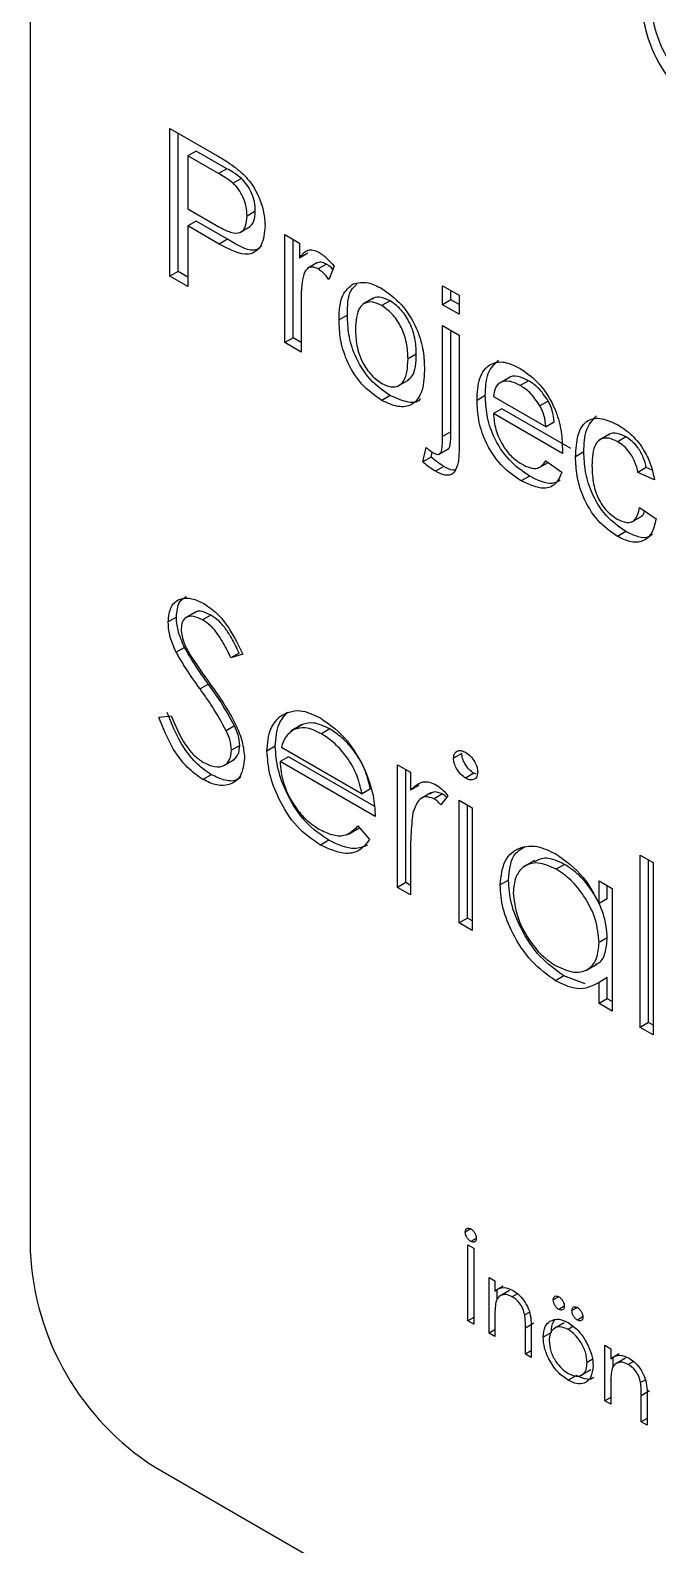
# Model space of a CAD drawing. Extents: x 150 to 4150, y 50 to 2920.
# Drawn here: x 3802.4 to 3823.7, y 2083.2 to 2134.8 of the extents above; entities that cross this region are included whole.
import ezdxf

# ---------------------------------------------------------------- set-up
doc = ezdxf.new("R2010")
doc.units = 0
doc.header["$LTSCALE"] = 10
doc.linetypes.add('SLD-KATı', pattern=[0])
doc.layers.get('0').update_dxf_attribs({"linetype": 'CONTINUOUS'})

msp = doc.modelspace()

# ---------------------------------------------------------------- linework, layer by layer
at = {"color": 7, "linetype": 'SLD-KATı'}
for p, q in [((3802.363, 2184.96), (3802.363, 2093.223)), ((3807.108, 2131.444), (3808.71, 2130.52)), ((3807.108, 2126.411), (3807.108, 2131.444)), ((3807.391, 2126.575), (3807.391, 2131.281)), ((3808.006, 2130.672), (3807.723, 2130.509)), ((3808.764, 2129.908), (3807.723, 2130.509)), ((3807.723, 2130.509), (3807.723, 2128.702)), ((3809.046, 2130.071), (3808.006, 2130.672)), ((3809.046, 2130.071), (3808.764, 2129.908)), ((3809.549, 2129.737), (3809.266, 2129.574)), ((3807.723, 2128.702), (3808.774, 2128.095)), ((3810.017, 2128.625), (3809.735, 2128.461)), ((3808.006, 2128.285), (3807.723, 2128.121)), ((3807.723, 2128.121), (3807.723, 2126.056)), ((3808.791, 2127.505), (3807.723, 2128.121)), ((3809.074, 2127.668), (3808.006, 2128.285)), ((3809.492, 2127.895), (3809.846, 2128.099)), ((3811.02, 2127.831), (3811.523, 2127.541)), ((3811.02, 2124.153), (3811.02, 2127.831)), ((3809.074, 2127.668), (3808.791, 2127.505)), ((3811.303, 2124.316), (3811.303, 2127.668)), ((3811.523, 2127.541), (3811.523, 2127.028)), ((3811.806, 2127.191), (3811.523, 2127.028)), ((3812.136, 2126.874), (3811.782, 2126.67)), ((3812.434, 2126.825), (3812.151, 2126.662)), ((3807.391, 2126.575), (3807.108, 2126.411)), ((3807.723, 2126.056), (3807.108, 2126.411)), ((3807.723, 2126.383), (3807.391, 2126.575)), ((3812.696, 2126.756), (3812.522, 2126.297)), ((3811.579, 2125.785), (3811.579, 2123.831)), ((3816.388, 2126.088), (3816.946, 2125.765)), ((3816.388, 2125.442), (3816.388, 2126.088)), ((3816.671, 2125.606), (3816.671, 2125.924)), ((3816.946, 2125.765), (3816.946, 2125.12)), ((3814.03, 2125.659), (3813.676, 2125.455)), ((3814.601, 2125.574), (3814.318, 2125.411)), ((3816.671, 2125.606), (3816.388, 2125.442)), ((3816.946, 2125.12), (3816.388, 2125.442)), ((3816.946, 2125.446), (3816.671, 2125.606)), ((3813.147, 2125.091), (3812.864, 2124.928)), ((3816.388, 2124.732), (3816.946, 2124.41)), ((3816.388, 2120.957), (3816.388, 2124.732)), ((3811.303, 2124.316), (3811.02, 2124.153)), ((3811.579, 2124.157), (3811.303, 2124.316)), ((3816.671, 2121.12), (3816.671, 2124.569)), ((3816.946, 2124.41), (3816.946, 2120.586)), ((3811.579, 2123.831), (3811.02, 2124.153)), ((3815.494, 2123.757), (3815.211, 2123.594)), ((3814.881, 2122.683), (3815.235, 2122.887)), ((3818.661, 2122.966), (3818.307, 2122.762)), ((3819.31, 2122.856), (3819.027, 2122.693)), ((3814.601, 2122.348), (3814.318, 2122.184)), ((3817.84, 2122.35), (3817.558, 2122.187)), ((3818.116, 2122.315), (3819.905, 2121.283)), ((3819.982, 2122.159), (3819.699, 2121.996)), ((3818.399, 2121.897), (3818.116, 2121.734)), ((3820.461, 2120.381), (3818.116, 2121.734)), ((3820.744, 2120.544), (3818.399, 2121.897)), ((3816.671, 2121.12), (3816.388, 2120.957)), ((3820.187, 2121.446), (3819.905, 2121.283)), ((3822.069, 2121.034), (3821.715, 2120.83)), ((3822.626, 2120.941), (3822.343, 2120.778)), ((3815.716, 2120.092), (3815.825, 2120.587)), ((3815.999, 2120.255), (3815.716, 2120.092)), ((3815.999, 2120.255), (3816.036, 2120.423)), ((3816.251, 2120.345), (3816.604, 2120.549)), ((3819.898, 2120.125), (3820.446, 2119.744)), ((3821.193, 2120.432), (3820.91, 2120.268)), ((3816.424, 2119.94), (3816.141, 2119.777)), ((3819.342, 2119.611), (3819.059, 2119.448)), ((3819.677, 2119.896), (3819.978, 2120.069)), ((3823.317, 2119.897), (3823.034, 2119.734)), ((3823.593, 2119.476), (3823.034, 2119.734)), ((3823.513, 2119.807), (3823.317, 2119.897)), ((3823.09, 2118.54), (3823.648, 2118.153)), ((3822.829, 2118.053), (3823.182, 2118.258)), ((3822.623, 2117.717), (3822.341, 2117.553)), ((3807.982, 2114.974), (3807.629, 2114.77)), ((3807.332, 2114.806), (3807.05, 2114.643)), ((3808.502, 2114.878), (3808.22, 2114.715)), ((3807.609, 2113.776), (3807.326, 2113.613)), ((3809.469, 2113.587), (3809.186, 2113.424)), ((3809.588, 2113.544), (3809.186, 2113.424)), ((3808.42, 2112.531), (3808.137, 2112.367)), ((3806.732, 2111.4), (3807.151, 2111.448)), ((3811.112, 2111.567), (3810.829, 2111.404)), ((3809.312, 2111.104), (3809.03, 2110.941)), ((3811.59, 2111.139), (3811.236, 2110.935)), ((3811.617, 2111.15), (3811.334, 2110.987)), ((3812.549, 2111.003), (3812.266, 2110.84)), ((3809.49, 2110.44), (3809.207, 2110.277)), ((3810.696, 2110.413), (3810.413, 2110.25)), ((3810.904, 2110.381), (3813.649, 2108.796)), ((3808.941, 2109.753), (3809.295, 2109.957)), ((3811.14, 2110.058), (3810.857, 2109.895)), ((3814.093, 2108.027), (3810.857, 2109.895)), ((3814.059, 2108.373), (3811.14, 2110.058)), ((3814.855, 2109.785), (3815.299, 2109.529)), ((3814.855, 2105.608), (3814.855, 2109.785)), ((3817.041, 2110.166), (3816.759, 2110.003)), ((3808.52, 2109.445), (3808.237, 2109.282)), ((3815.138, 2105.772), (3815.138, 2109.622)), ((3815.299, 2109.529), (3815.299, 2108.914)), ((3817.452, 2109.492), (3817.169, 2109.329)), ((3817.524, 2109.462), (3817.452, 2109.492)), ((3813.932, 2108.959), (3813.649, 2108.796)), ((3815.582, 2109.077), (3815.299, 2108.914)), ((3815.987, 2108.824), (3815.634, 2108.62)), ((3816.38, 2108.792), (3816.097, 2108.628)), ((3816.568, 2108.726), (3816.324, 2108.423)), ((3816.949, 2108.576), (3817.393, 2108.32)), ((3816.949, 2104.4), (3816.949, 2108.576)), ((3817.232, 2104.563), (3817.232, 2108.413)), ((3817.393, 2108.32), (3817.393, 2104.143)), ((3812.515, 2107.212), (3812.232, 2107.049)), ((3813.182, 2107.426), (3813.536, 2107.63)), ((3813.508, 2107.705), (3813.903, 2107.238)), ((3815.299, 2106.756), (3815.299, 2105.352)), ((3823.104, 2106.708), (3823.549, 2106.452)), ((3823.104, 2100.846), (3823.104, 2106.708)), ((3819.528, 2106.53), (3819.175, 2106.326)), ((3820.534, 2106.394), (3820.251, 2106.231)), ((3823.387, 2101.009), (3823.387, 2106.545)), ((3823.549, 2106.452), (3823.549, 2100.59)), ((3815.138, 2105.772), (3814.855, 2105.608)), ((3815.299, 2105.679), (3815.138, 2105.772)), ((3818.628, 2105.857), (3818.345, 2105.693)), ((3821.708, 2105.056), (3821.708, 2105.829)), ((3821.708, 2105.829), (3822.153, 2105.572)), ((3821.991, 2105.219), (3821.991, 2105.666)), ((3815.299, 2105.352), (3814.855, 2105.608)), ((3821.991, 2105.219), (3821.708, 2105.056)), ((3822.153, 2105.572), (3822.153, 2101.396)), ((3817.232, 2104.563), (3816.949, 2104.4)), ((3817.393, 2104.143), (3816.949, 2104.4)), ((3817.393, 2104.47), (3817.232, 2104.563)), ((3821.991, 2103.895), (3821.708, 2103.731)), ((3820.514, 2102.595), (3820.231, 2102.432)), ((3821.241, 2102.327), (3820.514, 2102.595)), ((3821.277, 2102.794), (3821.631, 2102.998)), ((3821.991, 2102.538), (3821.708, 2102.374)), ((3821.708, 2101.652), (3821.708, 2102.374)), ((3821.991, 2101.815), (3821.991, 2102.538)), ((3821.991, 2101.815), (3821.708, 2101.652)), ((3822.153, 2101.396), (3821.708, 2101.652)), ((3822.153, 2101.722), (3821.991, 2101.815)), ((3823.387, 2101.009), (3823.104, 2100.846)), ((3823.549, 2100.916), (3823.387, 2101.009)), ((3823.549, 2100.59), (3823.104, 2100.846)), ((3817.347, 2093.988), (3817.16, 2093.88)), ((3817.247, 2093.448), (3817.448, 2093.331)), ((3817.247, 2090.855), (3817.247, 2093.448)), ((3817.535, 2093.664), (3817.347, 2093.556)), ((3817.448, 2093.331), (3817.448, 2090.739)), ((3817.966, 2092.329), (3818.168, 2092.213)), ((3817.966, 2090.435), (3817.966, 2092.329)), ((3818.168, 2092.213), (3818.168, 2091.871)), ((3818.451, 2092.034), (3818.168, 2091.871)), ((3818.249, 2091.6), (3818.249, 2091.918)), ((3818.667, 2091.891), (3818.314, 2091.687)), ((3818.935, 2091.776), (3818.757, 2091.673)), ((3820.341, 2091.676), (3820.154, 2091.568)), ((3820.528, 2091.352), (3820.341, 2091.244)), ((3820.974, 2091.311), (3820.787, 2091.203)), ((3817.448, 2090.972), (3817.247, 2090.855)), ((3817.448, 2090.739), (3817.247, 2090.855)), ((3818.168, 2091.003), (3818.168, 2090.318)), ((3819.335, 2091.145), (3819.18, 2091.056)), ((3819.487, 2090.775), (3819.204, 2090.611)), ((3820.52, 2090.791), (3820.167, 2090.587)), ((3821.161, 2090.987), (3820.974, 2090.879)), ((3818.168, 2090.551), (3817.966, 2090.435)), ((3818.168, 2090.318), (3817.966, 2090.435)), ((3819.204, 2089.72), (3819.204, 2090.611)), ((3819.405, 2090.571), (3819.405, 2089.604)), ((3820.091, 2090.464), (3819.808, 2090.3)), ((3820.823, 2090.658), (3820.657, 2090.563)), ((3819.405, 2089.836), (3819.204, 2089.72)), ((3819.405, 2089.604), (3819.204, 2089.72)), ((3821.909, 2090.026), (3822.111, 2089.909)), ((3821.909, 2088.131), (3821.909, 2090.026)), ((3822.111, 2089.909), (3822.111, 2089.568)), ((3822.394, 2089.731), (3822.111, 2089.568)), ((3821.082, 2088.993), (3821.435, 2089.197)), ((3821.48, 2089.535), (3821.305, 2089.435)), ((3822.192, 2089.297), (3822.192, 2089.615)), ((3822.61, 2089.588), (3822.257, 2089.384)), ((3822.878, 2089.473), (3822.7, 2089.37)), ((3820.941, 2088.998), (3820.658, 2088.834)), ((3822.111, 2088.7), (3822.111, 2088.015)), ((3823.278, 2088.842), (3823.123, 2088.753)), ((3822.111, 2088.248), (3821.909, 2088.131)), ((3822.111, 2088.015), (3821.909, 2088.131)), ((3823.43, 2088.471), (3823.147, 2088.308)), ((3823.147, 2087.417), (3823.147, 2088.308)), ((3823.349, 2088.268), (3823.349, 2087.3)), ((3823.349, 2087.533), (3823.147, 2087.417)), ((3823.349, 2087.3), (3823.147, 2087.417)), ((3806.605, 2085.875), (3939.541, 2009.132))]:
    msp.add_line(p, q, dxfattribs=at)
msp.add_arc((3811.574, 2093.642), 9.221, 182.6055, 237.3945, dxfattribs=at)
for points, knots in [([(3825.449, 2132.416), (3825.122, 2132.633), (3824.471, 2133.064), (3823.783, 2134.226), (3823.482, 2135.296), (3823.446, 2135.899), (3823.428, 2136.201)], [0, 0, 0, 0, 0.279955, 0.558088, 0.778912, 1, 1, 1, 1]), ([(3825.166, 2132.253), (3824.839, 2132.469), (3824.188, 2132.9), (3823.5, 2134.062), (3823.199, 2135.133), (3823.163, 2135.736), (3823.146, 2136.038)], [0, 0, 0, 0, 0.279955, 0.558088, 0.778912, 1, 1, 1, 1]), ([(3808.71, 2130.52), (3808.831, 2130.45), (3809.047, 2130.324), (3809.261, 2130.168), (3809.356, 2130.1)], [0, 0, 0, 0, 0.560101, 1, 1, 1, 1]), ([(3809.266, 2129.574), (3809.173, 2129.644), (3809.006, 2129.769), (3808.838, 2129.865), (3808.764, 2129.908)], [0, 0, 0, 0, 0.559585, 1, 1, 1, 1]), ([(3809.549, 2129.737), (3809.455, 2129.807), (3809.289, 2129.932), (3809.121, 2130.029), (3809.046, 2130.071)], [0, 0, 0, 0, 0.559585, 1, 1, 1, 1]), ([(3809.356, 2130.1), (3809.514, 2129.964), (3809.829, 2129.693), (3810.153, 2129.119), (3810.322, 2128.58), (3810.34, 2128.278), (3810.349, 2128.127)], [0, 0, 0, 0, 0.280013, 0.55891, 0.779396, 1, 1, 1, 1]), ([(3809.735, 2128.461), (3809.729, 2128.565), (3809.718, 2128.773), (3809.611, 2129.091), (3809.457, 2129.374), (3809.329, 2129.507), (3809.266, 2129.574)], [0, 0, 0, 0, 0.280261, 0.560078, 0.78015, 1, 1, 1, 1]), ([(3810.017, 2128.625), (3810.012, 2128.728), (3810.001, 2128.936), (3809.894, 2129.254), (3809.74, 2129.537), (3809.612, 2129.671), (3809.549, 2129.737)], [0, 0, 0, 0, 0.280261, 0.560078, 0.78015, 1, 1, 1, 1]), ([(3808.774, 2128.095), (3808.908, 2128.023), (3809.173, 2127.881), (3809.531, 2127.856), (3809.713, 2128.11), (3809.727, 2128.344), (3809.735, 2128.461)], [0, 0, 0, 0, 0.281401, 0.559753, 0.779356, 1, 1, 1, 1]), ([(3809.81, 2128.079), (3809.874, 2128.14), (3810.001, 2128.264), (3810.012, 2128.504), (3810.017, 2128.625)], [0, 0, 0, 0, 0.497097, 1, 1, 1, 1]), ([(3810.349, 2128.127), (3810.326, 2127.888), (3810.28, 2127.413), (3809.724, 2127.007), (3809.145, 2127.316), (3808.791, 2127.505)], [0, 0, 0, 0, 0.280751, 0.559708, 1, 1, 1, 1]), ([(3810.222, 2127.438), (3810.174, 2127.395), (3809.911, 2127.163), (3809.449, 2127.441), (3809.074, 2127.668)], [0, 0, 0, 0, 0.185145, 1, 1, 1, 1]), ([(3811.523, 2127.028), (3811.606, 2127.143), (3811.723, 2127.305), (3811.982, 2127.32), (3812.11, 2127.26), (3812.173, 2127.23)], [0, 0, 0, 0, 0.559599, 0.779772, 1, 1, 1, 1]), ([(3812.434, 2126.825), (3812.37, 2126.854), (3812.244, 2126.911), (3812.148, 2126.871), (3812.102, 2126.852)], [0, 0, 0, 0, 0.512887, 1, 1, 1, 1]), ([(3812.173, 2127.23), (3812.276, 2127.159), (3812.46, 2127.032), (3812.624, 2126.84), (3812.696, 2126.756)], [0, 0, 0, 0, 0.559546, 1, 1, 1, 1]), ([(3812.652, 2126.64), (3812.637, 2126.658), (3812.571, 2126.739), (3812.494, 2126.788), (3812.434, 2126.825)], [0, 0, 0, 0, 0.225638, 1, 1, 1, 1]), ([(3811.665, 2126.472), (3811.637, 2126.352), (3811.586, 2126.139), (3811.581, 2125.893), (3811.579, 2125.785)], [0, 0, 0, 0, 0.559888, 1, 1, 1, 1]), ([(3812.151, 2126.662), (3812.088, 2126.689), (3811.961, 2126.745), (3811.769, 2126.694), (3811.705, 2126.556), (3811.665, 2126.472)], [0, 0, 0, 0, 0.280305, 0.560911, 1, 1, 1, 1]), ([(3812.522, 2126.297), (3812.458, 2126.381), (3812.344, 2126.53), (3812.21, 2126.622), (3812.151, 2126.662)], [0, 0, 0, 0, 0.560116, 1, 1, 1, 1]), ([(3812.864, 2124.928), (3812.876, 2125.236), (3812.899, 2125.787), (3813.208, 2126.039), (3813.343, 2126.15)], [0, 0, 0, 0, 0.560963, 1, 1, 1, 1]), ([(3813.147, 2125.091), (3813.152, 2125.407), (3813.159, 2125.859), (3813.396, 2126.073), (3813.467, 2126.137)], [0, 0, 0, 0, 0.700289, 1, 1, 1, 1]), ([(3813.343, 2126.15), (3813.508, 2126.187), (3813.804, 2126.253), (3814.161, 2126.072), (3814.318, 2125.992)], [0, 0, 0, 0, 0.559033, 1, 1, 1, 1]), ([(3814.318, 2125.992), (3814.547, 2125.83), (3815.005, 2125.508), (3815.503, 2124.705), (3815.741, 2123.939), (3815.76, 2123.514), (3815.769, 2123.302)], [0, 0, 0, 0, 0.279556, 0.5586, 0.778991, 1, 1, 1, 1]), ([(3814.318, 2125.411), (3814.216, 2125.46), (3814.011, 2125.557), (3813.744, 2125.52), (3813.462, 2125.274), (3813.439, 2124.882), (3813.423, 2124.607)], [0, 0, 0, 0, 0.187137, 0.374025, 0.561097, 1, 1, 1, 1]), ([(3814.601, 2125.574), (3814.5, 2125.621), (3814.298, 2125.714), (3814.087, 2125.71), (3814.014, 2125.64), (3814.001, 2125.628)], [0, 0, 0, 0, 0.455153, 0.909702, 1, 1, 1, 1]), ([(3815.211, 2123.594), (3815.204, 2123.773), (3815.19, 2124.13), (3814.994, 2124.69), (3814.676, 2125.159), (3814.438, 2125.327), (3814.318, 2125.411)], [0, 0, 0, 0, 0.281064, 0.560316, 0.780174, 1, 1, 1, 1]), ([(3815.494, 2123.757), (3815.487, 2123.936), (3815.473, 2124.294), (3815.277, 2124.853), (3814.959, 2125.323), (3814.72, 2125.49), (3814.601, 2125.574)], [0, 0, 0, 0, 0.281064, 0.560316, 0.780174, 1, 1, 1, 1]), ([(3814.318, 2122.184), (3814.085, 2122.348), (3813.618, 2122.675), (3813.11, 2123.502), (3812.89, 2124.28), (3812.873, 2124.711), (3812.864, 2124.928)], [0, 0, 0, 0, 0.279616, 0.558371, 0.778858, 1, 1, 1, 1]), ([(3814.601, 2122.348), (3814.367, 2122.511), (3813.901, 2122.838), (3813.393, 2123.665), (3813.173, 2124.443), (3813.156, 2124.875), (3813.147, 2125.091)], [0, 0, 0, 0, 0.279616, 0.558371, 0.778858, 1, 1, 1, 1]), ([(3813.423, 2124.607), (3813.429, 2124.426), (3813.443, 2124.064), (3813.631, 2123.496), (3813.956, 2123.02), (3814.198, 2122.85), (3814.318, 2122.765)], [0, 0, 0, 0, 0.281129, 0.560384, 0.780159, 1, 1, 1, 1]), ([(3815.194, 2122.874), (3815.252, 2122.918), (3815.471, 2123.081), (3815.484, 2123.471), (3815.494, 2123.757)], [0, 0, 0, 0, 0.265968, 1, 1, 1, 1]), ([(3814.318, 2122.765), (3814.422, 2122.716), (3814.629, 2122.618), (3814.895, 2122.664), (3815.175, 2122.918), (3815.196, 2123.316), (3815.211, 2123.594)], [0, 0, 0, 0, 0.187044, 0.373945, 0.560983, 1, 1, 1, 1]), ([(3815.769, 2123.302), (3815.762, 2123.032), (3815.746, 2122.495), (3815.406, 2122.003), (3814.875, 2121.928), (3814.504, 2122.099), (3814.318, 2122.184)], [0, 0, 0, 0, 0.281033, 0.559513, 0.779602, 1, 1, 1, 1]), ([(3817.558, 2122.187), (3817.571, 2122.452), (3817.599, 2122.98), (3817.952, 2123.447), (3818.474, 2123.539), (3818.844, 2123.361), (3819.03, 2123.272)], [0, 0, 0, 0, 0.280748, 0.559775, 0.779666, 1, 1, 1, 1]), ([(3817.84, 2122.35), (3817.85, 2122.622), (3817.869, 2123.152), (3818.152, 2123.422), (3818.29, 2123.554)], [0, 0, 0, 0, 0.5116083, 1, 1, 1, 1]), ([(3819.03, 2123.272), (3819.261, 2123.107), (3819.723, 2122.779), (3820.215, 2121.956), (3820.436, 2121.187), (3820.454, 2120.759), (3820.463, 2120.545)], [0, 0, 0, 0, 0.279366, 0.558398, 0.778885, 1, 1, 1, 1]), ([(3819.027, 2122.693), (3818.902, 2122.752), (3818.653, 2122.872), (3818.353, 2122.822), (3818.162, 2122.626), (3818.132, 2122.418), (3818.116, 2122.315)], [0, 0, 0, 0, 0.28019, 0.559728, 0.779642, 1, 1, 1, 1]), ([(3819.31, 2122.856), (3819.188, 2122.912), (3818.944, 2123.025), (3818.699, 2123.025), (3818.628, 2122.945), (3818.627, 2122.944)], [0, 0, 0, 0, 0.49506, 0.988967, 1, 1, 1, 1]), ([(3819.699, 2121.996), (3819.588, 2122.161), (3819.389, 2122.458), (3819.138, 2122.621), (3819.027, 2122.693)], [0, 0, 0, 0, 0.5585118, 1, 1, 1, 1]), ([(3819.982, 2122.159), (3819.871, 2122.325), (3819.672, 2122.621), (3819.421, 2122.784), (3819.31, 2122.856)], [0, 0, 0, 0, 0.5585118, 1, 1, 1, 1]), ([(3815.631, 2122.232), (3815.626, 2122.225), (3815.529, 2122.086), (3815.142, 2122.113), (3814.781, 2122.269), (3814.601, 2122.348)], [0, 0, 0, 0, 0.025658, 0.512487, 1, 1, 1, 1]), ([(3819.059, 2119.448), (3818.824, 2119.608), (3818.354, 2119.928), (3817.828, 2120.746), (3817.586, 2121.533), (3817.567, 2121.969), (3817.558, 2122.187)], [0, 0, 0, 0, 0.279952, 0.558661, 0.778994, 1, 1, 1, 1]), ([(3819.342, 2119.611), (3819.107, 2119.771), (3818.636, 2120.092), (3818.11, 2120.909), (3817.869, 2121.696), (3817.85, 2122.132), (3817.84, 2122.35)], [0, 0, 0, 0, 0.279952, 0.558661, 0.778994, 1, 1, 1, 1]), ([(3820.187, 2121.446), (3820.173, 2121.577), (3820.147, 2121.811), (3820.032, 2122.053), (3819.982, 2122.159)], [0, 0, 0, 0, 0.560674, 1, 1, 1, 1]), ([(3818.116, 2121.734), (3818.134, 2121.557), (3818.168, 2121.205), (3818.402, 2120.671), (3818.727, 2120.253), (3818.954, 2120.1), (3819.068, 2120.023)], [0, 0, 0, 0, 0.2806334, 0.5596873, 0.7796605, 1, 1, 1, 1]), ([(3819.905, 2121.283), (3819.89, 2121.414), (3819.864, 2121.648), (3819.75, 2121.89), (3819.699, 2121.996)], [0, 0, 0, 0, 0.560674, 1, 1, 1, 1]), ([(3821.193, 2120.432), (3821.203, 2120.698), (3821.222, 2121.225), (3821.488, 2121.513), (3821.619, 2121.655)], [0, 0, 0, 0, 0.5064043, 1, 1, 1, 1]), ([(3816.565, 2120.535), (3816.582, 2120.546), (3816.622, 2120.572), (3816.664, 2120.773), (3816.668, 2120.966), (3816.671, 2121.12)], [0, 0, 0, 0, 0.123293, 0.298671, 1, 1, 1, 1]), ([(3820.91, 2120.268), (3820.925, 2120.527), (3820.953, 2121.044), (3821.267, 2121.55), (3821.795, 2121.613), (3822.158, 2121.445), (3822.34, 2121.361)], [0, 0, 0, 0, 0.280838, 0.55968, 0.779579, 1, 1, 1, 1]), ([(3822.34, 2121.361), (3822.505, 2121.252), (3822.835, 2121.036), (3823.243, 2120.517), (3823.496, 2119.968), (3823.561, 2119.64), (3823.593, 2119.476)], [0, 0, 0, 0, 0.280267, 0.559439, 0.779535, 1, 1, 1, 1]), ([(3816.072, 2120.398), (3816.106, 2120.381), (3816.174, 2120.346), (3816.268, 2120.347), (3816.334, 2120.402), (3816.384, 2120.605), (3816.386, 2120.8), (3816.388, 2120.957)], [0, 0, 0, 0, 0.12513, 0.249964, 0.374422, 0.499564, 1, 1, 1, 1]), ([(3822.343, 2120.778), (3822.241, 2120.827), (3822.038, 2120.926), (3821.77, 2120.892), (3821.498, 2120.632), (3821.481, 2120.239), (3821.469, 2119.963)], [0, 0, 0, 0, 0.187089, 0.37388, 0.56073, 1, 1, 1, 1]), ([(3822.626, 2120.941), (3822.526, 2120.988), (3822.325, 2121.082), (3822.116, 2121.083), (3822.048, 2121.014), (3822.039, 2121.005)], [0, 0, 0, 0, 0.465771, 0.930801, 1, 1, 1, 1]), ([(3823.034, 2119.734), (3823.006, 2119.85), (3822.95, 2120.081), (3822.769, 2120.4), (3822.556, 2120.64), (3822.414, 2120.732), (3822.343, 2120.778)], [0, 0, 0, 0, 0.280213, 0.559476, 0.779649, 1, 1, 1, 1]), ([(3823.317, 2119.897), (3823.289, 2120.013), (3823.233, 2120.245), (3823.052, 2120.564), (3822.839, 2120.803), (3822.697, 2120.895), (3822.626, 2120.941)], [0, 0, 0, 0, 0.280213, 0.559476, 0.779649, 1, 1, 1, 1]), ([(3816.141, 2119.777), (3816.061, 2119.827), (3815.917, 2119.916), (3815.778, 2120.038), (3815.716, 2120.092)], [0, 0, 0, 0, 0.559882, 1, 1, 1, 1]), ([(3815.825, 2120.587), (3815.87, 2120.548), (3815.951, 2120.478), (3816.035, 2120.422), (3816.072, 2120.398)], [0, 0, 0, 0, 0.560136, 1, 1, 1, 1]), ([(3816.424, 2119.94), (3816.344, 2119.99), (3816.2, 2120.079), (3816.06, 2120.201), (3815.999, 2120.255)], [0, 0, 0, 0, 0.559882, 1, 1, 1, 1]), ([(3816.946, 2120.586), (3816.947, 2120.404), (3816.947, 2120.081), (3816.84, 2119.846), (3816.793, 2119.743)], [0, 0, 0, 0, 0.561396, 1, 1, 1, 1]), ([(3819.068, 2120.023), (3819.164, 2119.974), (3819.357, 2119.876), (3819.686, 2119.845), (3819.818, 2120.019), (3819.898, 2120.125)], [0, 0, 0, 0, 0.281282, 0.561906, 1, 1, 1, 1]), ([(3820.463, 2120.545), (3820.463, 2120.514), (3820.462, 2120.459), (3820.461, 2120.405), (3820.461, 2120.381)], [0, 0, 0, 0, 0.559999, 1, 1, 1, 1]), ([(3822.341, 2117.553), (3822.109, 2117.715), (3821.647, 2118.038), (3821.152, 2118.86), (3820.936, 2119.628), (3820.919, 2120.055), (3820.91, 2120.268)], [0, 0, 0, 0, 0.279595, 0.558341, 0.778834, 1, 1, 1, 1]), ([(3822.623, 2117.717), (3822.392, 2117.878), (3821.93, 2118.201), (3821.434, 2119.023), (3821.219, 2119.791), (3821.202, 2120.218), (3821.193, 2120.432)], [0, 0, 0, 0, 0.279595, 0.558341, 0.778834, 1, 1, 1, 1]), ([(3816.793, 2119.743), (3816.749, 2119.705), (3816.66, 2119.63), (3816.431, 2119.633), (3816.251, 2119.722), (3816.141, 2119.777)], [0, 0, 0, 0, 0.280121, 0.560142, 1, 1, 1, 1]), ([(3816.818, 2119.81), (3816.795, 2119.809), (3816.676, 2119.801), (3816.537, 2119.878), (3816.424, 2119.94)], [0, 0, 0, 0, 0.19323, 1, 1, 1, 1]), ([(3820.446, 2119.744), (3820.383, 2119.597), (3820.258, 2119.303), (3819.77, 2119.115), (3819.329, 2119.322), (3819.059, 2119.448)], [0, 0, 0, 0, 0.280613, 0.560833, 1, 1, 1, 1]), ([(3820.392, 2119.469), (3820.304, 2119.421), (3820.023, 2119.268), (3819.62, 2119.471), (3819.342, 2119.611)], [0, 0, 0, 0, 0.312068, 1, 1, 1, 1]), ([(3821.469, 2119.963), (3821.475, 2119.785), (3821.486, 2119.43), (3821.644, 2118.872), (3821.963, 2118.394), (3822.202, 2118.228), (3822.321, 2118.145)], [0, 0, 0, 0, 0.281276, 0.560536, 0.78011, 1, 1, 1, 1]), ([(3822.321, 2118.145), (3822.431, 2118.094), (3822.649, 2117.992), (3822.982, 2118.083), (3823.049, 2118.367), (3823.09, 2118.54)], [0, 0, 0, 0, 0.280899, 0.560906, 1, 1, 1, 1]), ([(3823.648, 2118.153), (3823.607, 2117.973), (3823.525, 2117.612), (3823.185, 2117.356), (3822.767, 2117.343), (3822.483, 2117.483), (3822.341, 2117.553)], [0, 0, 0, 0, 0.280202, 0.55951, 0.779586, 1, 1, 1, 1]), ([(3823.14, 2118.252), (3823.156, 2118.255), (3823.226, 2118.267), (3823.242, 2118.357), (3823.254, 2118.426)], [0, 0, 0, 0, 0.232202, 1, 1, 1, 1]), ([(3823.528, 2117.634), (3823.494, 2117.602), (3823.373, 2117.49), (3823.044, 2117.515), (3822.764, 2117.649), (3822.623, 2117.717)], [0, 0, 0, 0, 0.166052, 0.582707, 1, 1, 1, 1]), ([(3807.05, 2114.643), (3807.071, 2114.833), (3807.114, 2115.214), (3807.452, 2115.46), (3807.856, 2115.47), (3808.131, 2115.339), (3808.269, 2115.273)], [0, 0, 0, 0, 0.279553, 0.558798, 0.779378, 1, 1, 1, 1]), ([(3807.332, 2114.806), (3807.349, 2115.004), (3807.377, 2115.341), (3807.592, 2115.464), (3807.68, 2115.514)], [0, 0, 0, 0, 0.588811, 1, 1, 1, 1]), ([(3808.502, 2114.878), (3808.404, 2114.924), (3808.208, 2115.017), (3808.009, 2115.018), (3807.951, 2114.954), (3807.949, 2114.951)], [0, 0, 0, 0, 0.491324, 0.981566, 1, 1, 1, 1]), ([(3808.269, 2115.273), (3808.421, 2115.167), (3808.726, 2114.957), (3809.203, 2114.345), (3809.442, 2113.848), (3809.588, 2113.544)], [0, 0, 0, 0, 0.27975, 0.559501, 1, 1, 1, 1]), ([(3807.326, 2113.613), (3807.239, 2113.812), (3807.083, 2114.166), (3807.06, 2114.497), (3807.05, 2114.643)], [0, 0, 0, 0, 0.55984, 1, 1, 1, 1]), ([(3807.609, 2113.776), (3807.522, 2113.975), (3807.366, 2114.33), (3807.343, 2114.66), (3807.332, 2114.806)], [0, 0, 0, 0, 0.55984, 1, 1, 1, 1]), ([(3808.22, 2114.715), (3808.119, 2114.764), (3807.918, 2114.862), (3807.677, 2114.824), (3807.518, 2114.67), (3807.502, 2114.497), (3807.494, 2114.41)], [0, 0, 0, 0, 0.280274, 0.559931, 0.77992, 1, 1, 1, 1]), ([(3807.494, 2114.41), (3807.5, 2114.327), (3807.511, 2114.161), (3807.618, 2113.836), (3807.743, 2113.617), (3807.82, 2113.484)], [0, 0, 0, 0, 0.279946, 0.559774, 1, 1, 1, 1]), ([(3809.186, 2113.424), (3809.101, 2113.597), (3808.96, 2113.88), (3808.728, 2114.259), (3808.485, 2114.538), (3808.308, 2114.656), (3808.22, 2114.715)], [0, 0, 0, 0, 0.340409, 0.560482, 0.78018, 1, 1, 1, 1]), ([(3809.469, 2113.587), (3809.384, 2113.76), (3809.243, 2114.044), (3809.01, 2114.422), (3808.768, 2114.701), (3808.591, 2114.819), (3808.502, 2114.878)], [0, 0, 0, 0, 0.340409, 0.560482, 0.78018, 1, 1, 1, 1]), ([(3808.137, 2112.367), (3807.976, 2112.592), (3807.688, 2112.993), (3807.437, 2113.424), (3807.326, 2113.613)], [0, 0, 0, 0, 0.5604127, 1, 1, 1, 1]), ([(3808.42, 2112.531), (3808.259, 2112.755), (3807.971, 2113.157), (3807.719, 2113.587), (3807.609, 2113.776)], [0, 0, 0, 0, 0.5604127, 1, 1, 1, 1]), ([(3807.82, 2113.484), (3807.942, 2113.304), (3808.16, 2112.982), (3808.386, 2112.669), (3808.485, 2112.53)], [0, 0, 0, 0, 0.559906, 1, 1, 1, 1]), ([(3809.03, 2110.941), (3808.877, 2111.217), (3808.604, 2111.711), (3808.28, 2112.167), (3808.137, 2112.367)], [0, 0, 0, 0, 0.559496, 1, 1, 1, 1]), ([(3809.312, 2111.104), (3809.16, 2111.38), (3808.887, 2111.875), (3808.563, 2112.33), (3808.42, 2112.531)], [0, 0, 0, 0, 0.559496, 1, 1, 1, 1]), ([(3808.485, 2112.53), (3808.795, 2112.086), (3809.228, 2111.467), (3809.596, 2110.566), (3809.633, 2110.197), (3809.651, 2110.013)], [0, 0, 0, 0, 0.560115, 0.780284, 1, 1, 1, 1]), ([(3808.237, 2109.282), (3808.054, 2109.409), (3807.688, 2109.663), (3807.124, 2110.419), (3806.881, 2111.028), (3806.732, 2111.4)], [0, 0, 0, 0, 0.27988, 0.559666, 1, 1, 1, 1]), ([(3808.52, 2109.445), (3808.337, 2109.572), (3807.971, 2109.826), (3807.407, 2110.583), (3807.164, 2111.191), (3807.015, 2111.563)], [0, 0, 0, 0, 0.27988, 0.559666, 1, 1, 1, 1]), ([(3807.151, 2111.448), (3807.298, 2111.102), (3807.503, 2110.62), (3807.922, 2110.088), (3808.132, 2109.942), (3808.237, 2109.868)], [0, 0, 0, 0, 0.559321, 0.779782, 1, 1, 1, 1]), ([(3810.413, 2110.25), (3810.435, 2110.521), (3810.474, 2111.005), (3810.721, 2111.282), (3810.829, 2111.404)], [0, 0, 0, 0, 0.559427, 1, 1, 1, 1]), ([(3810.696, 2110.413), (3810.718, 2110.684), (3810.757, 2111.169), (3811.003, 2111.445), (3811.112, 2111.567)], [0, 0, 0, 0, 0.559427, 1, 1, 1, 1]), ([(3810.829, 2111.404), (3811.051, 2111.528), (3811.449, 2111.75), (3812, 2111.484), (3812.243, 2111.366)], [0, 0, 0, 0, 0.558577, 1, 1, 1, 1]), ([(3812.243, 2111.366), (3812.565, 2111.138), (3813.14, 2110.729), (3813.528, 2110.017), (3813.7, 2109.703)], [0, 0, 0, 0, 0.5589188, 1, 1, 1, 1]), ([(3809.207, 2110.277), (3809.195, 2110.398), (3809.173, 2110.614), (3809.074, 2110.841), (3809.03, 2110.941)], [0, 0, 0, 0, 0.55899, 1, 1, 1, 1]), ([(3809.49, 2110.44), (3809.478, 2110.561), (3809.456, 2110.778), (3809.356, 2111.004), (3809.312, 2111.104)], [0, 0, 0, 0, 0.55899, 1, 1, 1, 1]), ([(3811.334, 2110.987), (3811.226, 2110.908), (3811.033, 2110.767), (3810.943, 2110.499), (3810.904, 2110.381)], [0, 0, 0, 0, 0.558795, 1, 1, 1, 1]), ([(3812.266, 2110.84), (3812.074, 2110.932), (3811.731, 2111.095), (3811.455, 2111.02), (3811.334, 2110.987)], [0, 0, 0, 0, 0.559458, 1, 1, 1, 1]), ([(3812.549, 2111.003), (3812.357, 2111.095), (3812.014, 2111.259), (3811.738, 2111.183), (3811.617, 2111.15)], [0, 0, 0, 0, 0.559458, 1, 1, 1, 1]), ([(3813.649, 2108.796), (3813.595, 2109.025), (3813.486, 2109.483), (3813.106, 2110.1), (3812.685, 2110.56), (3812.406, 2110.747), (3812.266, 2110.84)], [0, 0, 0, 0, 0.280138, 0.559194, 0.779598, 1, 1, 1, 1]), ([(3813.932, 2108.959), (3813.878, 2109.188), (3813.769, 2109.646), (3813.389, 2110.263), (3812.968, 2110.723), (3812.689, 2110.91), (3812.549, 2111.003)], [0, 0, 0, 0, 0.280138, 0.559194, 0.779598, 1, 1, 1, 1]), ([(3809.257, 2109.94), (3809.322, 2109.993), (3809.455, 2110.1), (3809.478, 2110.325), (3809.49, 2110.44)], [0, 0, 0, 0, 0.488278, 1, 1, 1, 1]), ([(3812.515, 2107.212), (3812.24, 2107.4), (3811.69, 2107.774), (3811.099, 2108.725), (3810.755, 2109.637), (3810.715, 2110.155), (3810.696, 2110.413)], [0, 0, 0, 0, 0.279885, 0.558859, 0.779462, 1, 1, 1, 1]), ([(3808.237, 2109.868), (3808.37, 2109.807), (3808.636, 2109.684), (3808.961, 2109.728), (3809.168, 2109.938), (3809.194, 2110.164), (3809.207, 2110.277)], [0, 0, 0, 0, 0.280276, 0.560148, 0.780153, 1, 1, 1, 1]), ([(3809.651, 2110.013), (3809.624, 2109.795), (3809.568, 2109.359), (3809.173, 2109.089), (3808.715, 2109.051), (3808.397, 2109.205), (3808.237, 2109.282)], [0, 0, 0, 0, 0.2791829, 0.5590851, 0.779446, 1, 1, 1, 1]), ([(3812.232, 2107.049), (3811.957, 2107.237), (3811.408, 2107.611), (3810.816, 2108.562), (3810.472, 2109.474), (3810.433, 2109.991), (3810.413, 2110.25)], [0, 0, 0, 0, 0.279885, 0.558859, 0.779462, 1, 1, 1, 1]), ([(3810.857, 2109.895), (3810.88, 2109.655), (3810.925, 2109.177), (3811.275, 2108.463), (3811.714, 2107.905), (3812.023, 2107.698), (3812.177, 2107.594)], [0, 0, 0, 0, 0.279963, 0.559359, 0.779526, 1, 1, 1, 1]), ([(3816.759, 2110.003), (3816.767, 2110.066), (3816.783, 2110.191), (3816.899, 2110.266), (3817.031, 2110.275), (3817.123, 2110.23), (3817.169, 2110.208)], [0, 0, 0, 0, 0.279289, 0.558897, 0.779452, 1, 1, 1, 1]), ([(3817.169, 2109.329), (3817.111, 2109.369), (3816.995, 2109.451), (3816.861, 2109.642), (3816.774, 2109.836), (3816.764, 2109.947), (3816.759, 2110.003)], [0, 0, 0, 0, 0.279784, 0.559698, 0.779921, 1, 1, 1, 1]), ([(3817.452, 2109.492), (3817.394, 2109.533), (3817.278, 2109.614), (3817.144, 2109.805), (3817.057, 2110), (3817.047, 2110.111), (3817.041, 2110.166)], [0, 0, 0, 0, 0.279784, 0.559698, 0.779921, 1, 1, 1, 1]), ([(3817.169, 2110.208), (3817.228, 2110.167), (3817.345, 2110.085), (3817.481, 2109.892), (3817.569, 2109.695), (3817.579, 2109.583), (3817.584, 2109.527)], [0, 0, 0, 0, 0.279869, 0.559866, 0.779911, 1, 1, 1, 1]), ([(3809.525, 2109.372), (3809.487, 2109.337), (3809.352, 2109.213), (3808.992, 2109.224), (3808.677, 2109.371), (3808.52, 2109.445)], [0, 0, 0, 0, 0.163871, 0.581753, 1, 1, 1, 1]), ([(3813.7, 2109.703), (3813.829, 2109.378), (3814.059, 2108.795), (3814.083, 2108.262), (3814.093, 2108.027)], [0, 0, 0, 0, 0.558897, 1, 1, 1, 1]), ([(3817.584, 2109.527), (3817.575, 2109.464), (3817.558, 2109.339), (3817.44, 2109.269), (3817.307, 2109.261), (3817.215, 2109.306), (3817.169, 2109.329)], [0, 0, 0, 0, 0.27916, 0.558862, 0.779356, 1, 1, 1, 1]), ([(3815.299, 2108.914), (3815.423, 2109.038), (3815.597, 2109.212), (3815.937, 2109.209), (3816.1, 2109.131), (3816.182, 2109.093)], [0, 0, 0, 0, 0.558788, 0.779481, 1, 1, 1, 1]), ([(3816.38, 2108.792), (3816.272, 2108.832), (3816.107, 2108.894), (3816, 2108.813), (3815.963, 2108.785)], [0, 0, 0, 0, 0.653657, 1, 1, 1, 1]), ([(3816.182, 2109.093), (3816.258, 2109.038), (3816.396, 2108.94), (3816.515, 2108.792), (3816.568, 2108.726)], [0, 0, 0, 0, 0.559243, 1, 1, 1, 1]), ([(3816.524, 2108.672), (3816.511, 2108.686), (3816.465, 2108.735), (3816.415, 2108.768), (3816.38, 2108.792)], [0, 0, 0, 0, 0.2964945, 1, 1, 1, 1]), ([(3816.097, 2108.628), (3815.993, 2108.663), (3815.783, 2108.731), (3815.513, 2108.55), (3815.43, 2108.298), (3815.378, 2108.143)], [0, 0, 0, 0, 0.278336, 0.558768, 1, 1, 1, 1]), ([(3816.324, 2108.423), (3816.284, 2108.468), (3816.211, 2108.549), (3816.132, 2108.604), (3816.097, 2108.628)], [0, 0, 0, 0, 0.560396, 1, 1, 1, 1]), ([(3815.378, 2108.143), (3815.349, 2107.894), (3815.297, 2107.448), (3815.298, 2106.967), (3815.299, 2106.756)], [0, 0, 0, 0, 0.559636, 1, 1, 1, 1]), ([(3812.177, 2107.594), (3812.326, 2107.522), (3812.625, 2107.379), (3813.133, 2107.335), (3813.366, 2107.565), (3813.508, 2107.705)], [0, 0, 0, 0, 0.280534, 0.560966, 1, 1, 1, 1]), ([(3813.903, 2107.238), (3813.802, 2107.107), (3813.6, 2106.846), (3813.031, 2106.689), (3812.535, 2106.913), (3812.232, 2107.049)], [0, 0, 0, 0, 0.280919, 0.561407, 1, 1, 1, 1]), ([(3813.833, 2107.046), (3813.691, 2106.989), (3813.318, 2106.836), (3812.823, 2107.068), (3812.515, 2107.212)], [0, 0, 0, 0, 0.379137, 1, 1, 1, 1]), ([(3818.345, 2105.693), (3818.379, 2105.994), (3818.448, 2106.595), (3818.972, 2106.989), (3819.591, 2107.06), (3820.027, 2106.851), (3820.245, 2106.747)], [0, 0, 0, 0, 0.279413, 0.559191, 0.779548, 1, 1, 1, 1]), ([(3818.628, 2105.857), (3818.656, 2106.167), (3818.704, 2106.708), (3819.046, 2106.917), (3819.192, 2107.006)], [0, 0, 0, 0, 0.573159, 1, 1, 1, 1]), ([(3820.245, 2106.747), (3820.571, 2106.516), (3821.155, 2106.103), (3821.539, 2105.376), (3821.708, 2105.056)], [0, 0, 0, 0, 0.559062, 1, 1, 1, 1]), ([(3820.251, 2106.231), (3820.039, 2106.325), (3819.615, 2106.512), (3819.133, 2106.355), (3818.843, 2105.976), (3818.807, 2105.613), (3818.789, 2105.431)], [0, 0, 0, 0, 0.279767, 0.559291, 0.779719, 1, 1, 1, 1]), ([(3820.534, 2106.394), (3820.318, 2106.495), (3819.926, 2106.679), (3819.636, 2106.543), (3819.506, 2106.482)], [0, 0, 0, 0, 0.551084, 1, 1, 1, 1]), ([(3821.708, 2103.731), (3821.685, 2103.993), (3821.637, 2104.515), (3821.237, 2105.291), (3820.756, 2105.893), (3820.419, 2106.118), (3820.251, 2106.231)], [0, 0, 0, 0, 0.2796602, 0.5592103, 0.7794872, 1, 1, 1, 1]), ([(3821.991, 2103.895), (3821.968, 2104.156), (3821.92, 2104.679), (3821.52, 2105.454), (3821.038, 2106.056), (3820.702, 2106.281), (3820.534, 2106.394)], [0, 0, 0, 0, 0.2796602, 0.5592103, 0.7794872, 1, 1, 1, 1]), ([(3820.231, 2102.432), (3819.953, 2102.63), (3819.397, 2103.026), (3818.782, 2103.972), (3818.401, 2104.904), (3818.364, 2105.43), (3818.345, 2105.693)], [0, 0, 0, 0, 0.2795734, 0.559333, 0.7795891, 1, 1, 1, 1]), ([(3820.514, 2102.595), (3820.236, 2102.793), (3819.68, 2103.189), (3819.064, 2104.135), (3818.684, 2105.067), (3818.647, 2105.594), (3818.628, 2105.857)], [0, 0, 0, 0, 0.2795734, 0.559333, 0.7795891, 1, 1, 1, 1]), ([(3818.789, 2105.431), (3818.819, 2105.17), (3818.879, 2104.648), (3819.269, 2103.878), (3819.747, 2103.28), (3820.08, 2103.05), (3820.247, 2102.935)], [0, 0, 0, 0, 0.279429, 0.559146, 0.77957, 1, 1, 1, 1]), ([(3820.247, 2102.935), (3820.459, 2102.842), (3820.883, 2102.657), (3821.377, 2102.791), (3821.665, 2103.177), (3821.694, 2103.547), (3821.708, 2103.731)], [0, 0, 0, 0, 0.279822, 0.559387, 0.779603, 1, 1, 1, 1]), ([(3821.584, 2103.002), (3821.611, 2103.007), (3821.774, 2103.04), (3821.94, 2103.356), (3821.974, 2103.715), (3821.991, 2103.895)], [0, 0, 0, 0, 0.086461, 0.543043, 1, 1, 1, 1]), ([(3821.708, 2102.374), (3821.474, 2102.253), (3821.055, 2102.035), (3820.483, 2102.31), (3820.231, 2102.432)], [0, 0, 0, 0, 0.5587633, 1, 1, 1, 1]), ([(3817.16, 2093.88), (3817.164, 2093.91), (3817.17, 2093.97), (3817.221, 2094.01), (3817.282, 2094.019), (3817.326, 2093.998), (3817.347, 2093.988)], [0, 0, 0, 0, 0.279555, 0.559203, 0.77952, 1, 1, 1, 1]), ([(3817.347, 2093.556), (3817.32, 2093.576), (3817.265, 2093.615), (3817.204, 2093.709), (3817.166, 2093.801), (3817.162, 2093.854), (3817.16, 2093.88)], [0, 0, 0, 0, 0.279601, 0.559295, 0.779654, 1, 1, 1, 1]), ([(3817.347, 2093.988), (3817.375, 2093.968), (3817.43, 2093.929), (3817.491, 2093.835), (3817.529, 2093.742), (3817.533, 2093.69), (3817.535, 2093.664)], [0, 0, 0, 0, 0.279492, 0.559245, 0.779507, 1, 1, 1, 1]), ([(3817.535, 2093.664), (3817.531, 2093.634), (3817.525, 2093.574), (3817.474, 2093.533), (3817.412, 2093.525), (3817.369, 2093.546), (3817.347, 2093.556)], [0, 0, 0, 0, 0.279537, 0.559334, 0.779644, 1, 1, 1, 1]), ([(3818.168, 2091.871), (3818.263, 2091.935), (3818.435, 2092.049), (3818.683, 2091.936), (3818.792, 2091.886)], [0, 0, 0, 0, 0.559141, 1, 1, 1, 1]), ([(3818.757, 2091.673), (3818.686, 2091.706), (3818.543, 2091.771), (3818.377, 2091.734), (3818.255, 2091.644), (3818.218, 2091.544), (3818.199, 2091.494)], [0, 0, 0, 0, 0.279553, 0.559373, 0.779703, 1, 1, 1, 1]), ([(3818.792, 2091.886), (3818.866, 2091.836), (3819.013, 2091.736), (3819.206, 2091.488), (3819.402, 2091.072), (3819.404, 2090.778), (3819.405, 2090.571)], [0, 0, 0, 0, 0.187021, 0.37389, 0.56061, 1, 1, 1, 1]), ([(3818.199, 2091.494), (3818.188, 2091.406), (3818.167, 2091.249), (3818.168, 2091.078), (3818.168, 2091.003)], [0, 0, 0, 0, 0.559658, 1, 1, 1, 1]), ([(3819.18, 2091.056), (3819.164, 2091.126), (3819.132, 2091.265), (3818.986, 2091.515), (3818.844, 2091.613), (3818.757, 2091.673)], [0, 0, 0, 0, 0.281192, 0.561331, 1, 1, 1, 1]), ([(3820.154, 2091.568), (3820.157, 2091.598), (3820.164, 2091.658), (3820.215, 2091.699), (3820.276, 2091.708), (3820.319, 2091.687), (3820.341, 2091.677)], [0, 0, 0, 0, 0.279555, 0.559203, 0.77952, 1, 1, 1, 1]), ([(3820.341, 2091.244), (3820.313, 2091.264), (3820.258, 2091.304), (3820.197, 2091.398), (3820.16, 2091.49), (3820.156, 2091.542), (3820.154, 2091.568)], [0, 0, 0, 0, 0.279601, 0.559295, 0.779654, 1, 1, 1, 1]), ([(3820.341, 2091.677), (3820.368, 2091.657), (3820.424, 2091.618), (3820.484, 2091.523), (3820.523, 2091.431), (3820.526, 2091.379), (3820.528, 2091.352)], [0, 0, 0, 0, 0.279492, 0.559245, 0.779507, 1, 1, 1, 1]), ([(3820.528, 2091.352), (3820.525, 2091.322), (3820.518, 2091.262), (3820.467, 2091.222), (3820.406, 2091.214), (3820.362, 2091.234), (3820.341, 2091.244)], [0, 0, 0, 0, 0.2795366, 0.5593344, 0.7796438, 1, 1, 1, 1]), ([(3820.787, 2091.203), (3820.79, 2091.233), (3820.797, 2091.293), (3820.848, 2091.333), (3820.909, 2091.342), (3820.952, 2091.321), (3820.974, 2091.311)], [0, 0, 0, 0, 0.279555, 0.559203, 0.77952, 1, 1, 1, 1]), ([(3820.974, 2091.311), (3821.002, 2091.291), (3821.057, 2091.252), (3821.117, 2091.158), (3821.156, 2091.065), (3821.159, 2091.013), (3821.161, 2090.987)], [0, 0, 0, 0, 0.279492, 0.559245, 0.779507, 1, 1, 1, 1]), ([(3819.204, 2090.611), (3819.204, 2090.692), (3819.205, 2090.836), (3819.188, 2090.989), (3819.18, 2091.056)], [0, 0, 0, 0, 0.5602545, 1, 1, 1, 1]), ([(3819.808, 2090.3), (3819.82, 2090.433), (3819.841, 2090.67), (3819.975, 2090.79), (3820.033, 2090.842)], [0, 0, 0, 0, 0.5592851, 1, 1, 1, 1]), ([(3820.033, 2090.842), (3820.135, 2090.885), (3820.316, 2090.962), (3820.554, 2090.846), (3820.658, 2090.795)], [0, 0, 0, 0, 0.55888, 1, 1, 1, 1]), ([(3820.091, 2090.464), (3820.098, 2090.602), (3820.106, 2090.773), (3820.192, 2090.863), (3820.209, 2090.88)], [0, 0, 0, 0, 0.806438, 1, 1, 1, 1]), ([(3820.658, 2090.795), (3820.791, 2090.702), (3821.03, 2090.536), (3821.205, 2090.25), (3821.282, 2090.123)], [0, 0, 0, 0, 0.559182, 1, 1, 1, 1]), ([(3820.974, 2090.879), (3820.947, 2090.899), (3820.891, 2090.938), (3820.83, 2091.032), (3820.793, 2091.124), (3820.789, 2091.177), (3820.787, 2091.203)], [0, 0, 0, 0, 0.279601, 0.559295, 0.779654, 1, 1, 1, 1]), ([(3821.161, 2090.987), (3821.158, 2090.957), (3821.151, 2090.897), (3821.1, 2090.856), (3821.039, 2090.848), (3820.996, 2090.869), (3820.974, 2090.879)], [0, 0, 0, 0, 0.279537, 0.559334, 0.779644, 1, 1, 1, 1]), ([(3820.658, 2088.834), (3820.533, 2088.921), (3820.281, 2089.096), (3820.005, 2089.525), (3819.835, 2089.944), (3819.817, 2090.181), (3819.808, 2090.3)], [0, 0, 0, 0, 0.279776, 0.559179, 0.779592, 1, 1, 1, 1]), ([(3820.657, 2090.563), (3820.562, 2090.605), (3820.37, 2090.689), (3820.16, 2090.603), (3820.029, 2090.432), (3820.016, 2090.266), (3820.01, 2090.182)], [0, 0, 0, 0, 0.279484, 0.559256, 0.779547, 1, 1, 1, 1]), ([(3820.01, 2090.182), (3820.022, 2090.066), (3820.046, 2089.833), (3820.217, 2089.486), (3820.434, 2089.22), (3820.583, 2089.118), (3820.657, 2089.067)], [0, 0, 0, 0, 0.279618, 0.559167, 0.779512, 1, 1, 1, 1]), ([(3821.305, 2089.435), (3821.294, 2089.552), (3821.272, 2089.786), (3821.095, 2090.133), (3820.883, 2090.409), (3820.733, 2090.512), (3820.657, 2090.563)], [0, 0, 0, 0, 0.279586, 0.559398, 0.779653, 1, 1, 1, 1]), ([(3821.282, 2090.123), (3821.354, 2089.969), (3821.484, 2089.692), (3821.5, 2089.434), (3821.507, 2089.32)], [0, 0, 0, 0, 0.559216, 1, 1, 1, 1]), ([(3822.111, 2089.568), (3822.207, 2089.632), (3822.378, 2089.746), (3822.626, 2089.632), (3822.735, 2089.582)], [0, 0, 0, 0, 0.559141, 1, 1, 1, 1]), ([(3820.657, 2089.067), (3820.753, 2089.025), (3820.943, 2088.94), (3821.158, 2089.014), (3821.283, 2089.189), (3821.298, 2089.353), (3821.305, 2089.435)], [0, 0, 0, 0, 0.279745, 0.559113, 0.779606, 1, 1, 1, 1]), ([(3821.507, 2089.32), (3821.491, 2089.185), (3821.46, 2088.914), (3821.234, 2088.721), (3820.953, 2088.69), (3820.757, 2088.786), (3820.658, 2088.834)], [0, 0, 0, 0, 0.279521, 0.559381, 0.779507, 1, 1, 1, 1]), ([(3822.142, 2089.19), (3822.131, 2089.102), (3822.111, 2088.945), (3822.111, 2088.775), (3822.111, 2088.7)], [0, 0, 0, 0, 0.559658, 1, 1, 1, 1]), ([(3822.7, 2089.37), (3822.629, 2089.402), (3822.487, 2089.467), (3822.32, 2089.431), (3822.198, 2089.341), (3822.161, 2089.241), (3822.142, 2089.19)], [0, 0, 0, 0, 0.279553, 0.559373, 0.779703, 1, 1, 1, 1]), ([(3823.123, 2088.753), (3823.107, 2088.822), (3823.075, 2088.961), (3822.929, 2089.211), (3822.787, 2089.31), (3822.7, 2089.37)], [0, 0, 0, 0, 0.281192, 0.561331, 1, 1, 1, 1]), ([(3822.735, 2089.582), (3822.809, 2089.532), (3822.956, 2089.433), (3823.149, 2089.185), (3823.345, 2088.769), (3823.347, 2088.475), (3823.349, 2088.268)], [0, 0, 0, 0, 0.187021, 0.37389, 0.56061, 1, 1, 1, 1]), ([(3821.524, 2088.939), (3821.511, 2088.925), (3821.441, 2088.854), (3821.231, 2088.861), (3821.038, 2088.952), (3820.941, 2088.998)], [0, 0, 0, 0, 0.100871, 0.5500605, 1, 1, 1, 1]), ([(3823.147, 2088.308), (3823.148, 2088.389), (3823.148, 2088.533), (3823.131, 2088.685), (3823.123, 2088.753)], [0, 0, 0, 0, 0.5602545, 1, 1, 1, 1])]:
    msp.add_open_spline(points, degree=3, knots=knots, dxfattribs=at)

doc.saveas('drawing.dxf')
